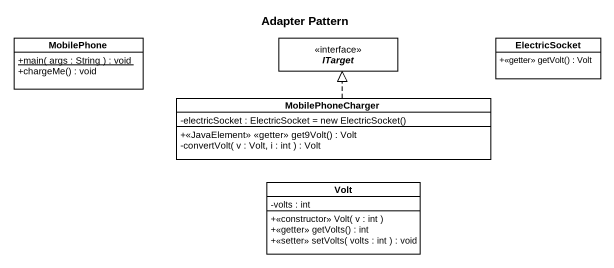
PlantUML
@startuml
title Adapter Pattern
hide circle
hide empty members
skinparam classAttributeIconSize 0
class MobilePhone {
  {static} +main( args : String ) : void
  +chargeMe() : void
}
interface ITarget
class ElectricSocket {
  +<<getter>> getVolt() : Volt
}
class MobilePhoneCharger {
  {field} -electricSocket : ElectricSocket = new ElectricSocket()
  +<<JavaElement>> <<getter>> get9Volt() : Volt
  -convertVolt( v : Volt, i : int ) : Volt
}
class Volt {
  -volts : int
  +<<constructor>> Volt( v : int )
  +<<getter>> getVolts() : int
  +<<setter>> setVolts( volts : int ) : void
}
MobilePhoneCharger .up.|> ITarget
@enduml
